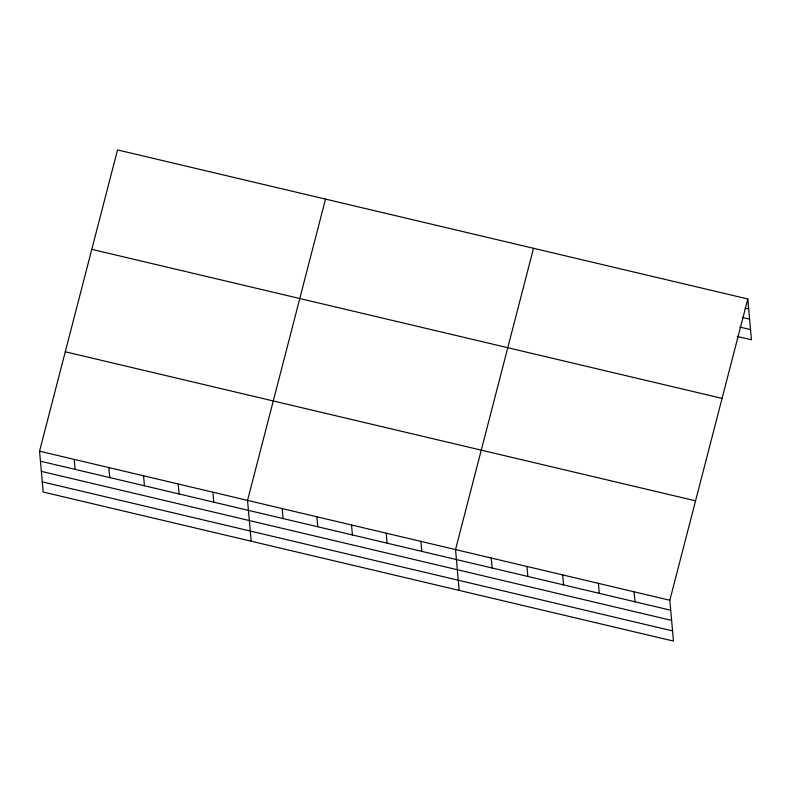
<?xml version="1.0" encoding="UTF-8"?>
<svg xmlns="http://www.w3.org/2000/svg" width="791" height="791" viewBox="0 0 791 791"><rect width="100%" height="100%" fill="white"/><g stroke="black" fill="none" stroke-linecap="round" stroke-linejoin="round"><path stroke-width="1.19" d="M747.802 298.968L669.829 600.25L673.467 641.076L43.198 492.032L39.55 451.196L117.533 149.924L747.802 298.968L751.45 339.804L737.163 336.422M325.516 199.105L247.543 500.387L251.182 541.222M533.51 248.295L455.527 549.567L459.175 590.402M745.122 308.104L748.701 308.955M742.462 317.448L749.601 319.129M739.822 327.088L750.54 329.62M91.796 249.343L722.074 398.387M65.287 351.777L695.556 500.822M39.55 451.196L669.829 600.25M40.44 461.183L670.719 610.237M41.35 471.367L671.628 620.411M42.289 481.857L672.558 630.902M634.105 591.797L635.005 601.783M598.392 583.353L599.281 593.339M562.678 574.909L563.568 584.895M526.964 566.465L527.854 576.451M491.251 558.021L492.14 568.007M420.871 541.37L421.761 551.357M386.206 533.174L387.096 543.16M351.54 524.977L352.43 534.963M316.875 516.78L317.764 526.766M282.209 508.583L283.099 518.57M212.878 492.19L213.768 502.176M178.212 483.993L179.102 493.98M143.547 475.796L144.437 485.783M108.881 467.6L109.771 477.586M74.216 459.393L75.105 469.379"/></g></svg>
